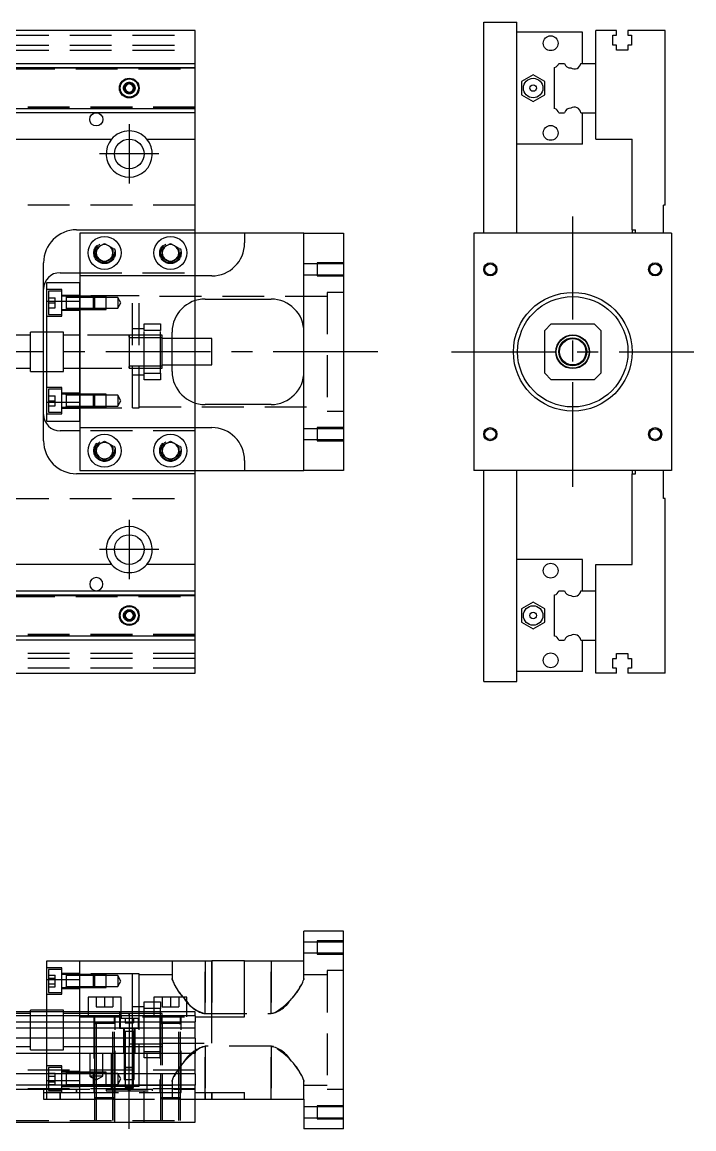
# Model space of a CAD drawing. Extents: x -12 to 551, y -281 to 102.
# Drawn here: x 347.5 to 551.3, y -235.7 to 100 of the extents above; entities that cross this region are included whole.
import ezdxf

# ---------------------------------------------------------------- set-up
doc = ezdxf.new("R2010")
doc.units = 0
doc.linetypes.add('CENTER', pattern=[50.8, 31.75, -6.35, 6.35, -6.35])
doc.linetypes.add('DASHED', pattern=[19.05, 12.7, -6.35])
doc.layers.get('0').update_dxf_attribs({"linetype": 'CONTINUOUS'})
doc.layers.add('CENTER', color=1, linetype='CENTER')

msp = doc.modelspace()

# ---------------------------------------------------------------- linework, layer by layer
at = {"color": 7, "linetype": 'CONTINUOUS'}
for p, q in [((400, 97.5), (300, 97.5)), ((400, 87.5), (400, 97.5)), ((487.53, 36), (487.53, 100)), ((487.53, 100), (497.53, 100)), ((497.53, 36), (497.53, 100)), ((521.53, 87.5), (521.53, 97.5)), ((527.83, 97.5), (521.53, 97.5)), ((527.83, 96), (527.83, 97.5)), ((531.23, 97.5), (531.23, 96)), ((542.53, 97.5), (531.23, 97.5)), ((542.53, 44.5), (542.53, 97.5)), ((517.53, 97), (497.53, 97)), ((517.53, 87.5), (517.53, 97)), ((526.68, 96), (527.83, 96)), ((526.68, 93), (526.68, 96)), ((531.23, 96), (532.38, 96)), ((532.38, 96), (532.38, 93)), ((527.83, 93), (526.68, 93)), ((527.83, 91.5), (527.83, 93)), ((531.23, 91.5), (527.83, 91.5)), ((531.23, 93), (531.23, 91.5)), ((532.38, 93), (531.23, 93)), ((300, 87.5), (400, 87.5)), ((400, 86.25), (400, 87.5)), ((510.28, 87.5), (512.05, 87.5)), ((517, 87.5), (521.53, 87.5)), ((521.53, 72.5), (521.53, 87.5)), ((521.53, 72.5), (521.53, 87.5)), ((300, 86.25), (400, 86.25)), ((400, 73.75), (400, 86.25)), ((502.53, 84.04), (499.03, 82.02)), ((506.03, 82.02), (502.53, 84.04)), ((509.03, 73.75), (509.03, 86.25)), ((378.75, 80.72), (380, 81.44)), ((378.75, 79.28), (378.75, 80.72)), ((380, 81.44), (381.25, 80.72)), ((381.25, 80.72), (381.25, 79.28)), ((499.03, 82.02), (499.03, 77.98)), ((506.03, 77.98), (506.03, 82.02)), ((380, 78.56), (378.75, 79.28)), ((381.25, 79.28), (380, 78.56)), ((499.03, 77.98), (502.53, 75.96)), ((502.53, 75.96), (506.03, 77.98)), ((400, 73.75), (300, 73.75)), ((400, 72.5), (300, 72.5)), ((400, 72.5), (400, 73.75)), ((400, 64.5), (400, 72.5)), ((510.28, 72.5), (512.05, 72.5)), ((517, 72.5), (521.53, 72.5)), ((517.53, 63), (517.53, 72.5)), ((521.53, 64.5), (521.53, 72.5)), ((300, 64.5), (374.64, 64.5)), ((385.36, 64.5), (400, 64.5)), ((400, 37), (400, 64.5)), ((521.53, 64.5), (532.53, 64.5)), ((532.53, 37), (532.53, 64.5)), ((517.53, 63), (497.53, 63)), ((542.53, 44.5), (542.03, 44.5)), ((542.03, 36), (542.03, 44.5)), ((364, 37), (400, 37)), ((400, 36), (400, 37)), ((532.53, 37), (533.53, 37)), ((532.53, 37), (532.53, 36)), ((533.53, 36), (533.53, 37)), ((365, 36), (365, 23)), ((415, 36), (365, 36)), ((415, 36), (415, 33)), ((433, 36), (415, 36)), ((433, 36), (445, 36)), ((433, -36), (433, 36)), ((445, 36), (445, -36)), ((544.53, 36), (484.53, 36)), ((484.53, 36), (484.53, -36)), ((544.53, 36), (544.53, -36)), ((370, 31.44), (372.5, 32.89)), ((370, 28.56), (370, 31.44)), ((372.5, 32.89), (375, 31.44)), ((375, 31.44), (375, 28.56)), ((390, 31.44), (392.5, 32.89)), ((390, 28.56), (390, 31.44)), ((392.5, 32.89), (395, 31.44)), ((395, 31.44), (395, 28.56)), ((354, 6), (354, 27)), ((372.5, 27.11), (370, 28.56)), ((375, 28.56), (372.5, 27.11)), ((392.5, 27.11), (390, 28.56)), ((395, 28.56), (392.5, 27.11)), ((359, 24), (365, 24)), ((355, 15.33), (355, 21)), ((355, 21), (365, 21)), ((405, 23), (365, 23)), ((365, 23), (365, 15.33)), ((355, -15.33), (355, 15.33)), ((355, 15.33), (365, 15.33)), ((365, -15.33), (365, 15.33)), ((365, 15.33), (365, -15.33)), ((400, 4), (400, 15.54)), ((403, 16), (423, 16)), ((508.03, 8.5), (506.03, 6.5)), ((508.03, 8.5), (521.03, 8.5)), ((523.03, 6.5), (521.03, 8.5)), ((350, 5), (345, 5)), ((350, -6), (350, 6)), ((355, 6), (350, 6)), ((393, -6), (393, 6)), ((405, 4), (393, 4)), ((405, -4), (405, 4)), ((506.03, -6.5), (506.03, 6.5)), ((523.03, 6.5), (523.03, -6.5)), ((345, -5), (350, -5)), ((350, -6), (355, -6)), ((354, -27), (354, -6)), ((393, -4), (405, -4)), ((400, -15.54), (400, -4)), ((506.03, -6.5), (508.03, -8.5)), ((521.03, -8.5), (523.03, -6.5)), ((521.03, -8.5), (508.03, -8.5)), ((355, -15.33), (365, -15.33)), ((355, -21), (355, -15.33)), ((365, -15.33), (365, -23)), ((423, -16), (403, -16)), ((355, -21), (365, -21)), ((365, -23), (405, -23)), ((365, -23), (365, -36)), ((365, -24), (359, -24)), ((370, -28.56), (372.5, -27.11)), ((370, -31.44), (370, -28.56)), ((372.5, -27.11), (375, -28.56)), ((375, -28.56), (375, -31.44)), ((390, -28.56), (392.5, -27.11)), ((390, -31.44), (390, -28.56)), ((392.5, -27.11), (395, -28.56)), ((395, -28.56), (395, -31.44)), ((372.5, -32.89), (370, -31.44)), ((375, -31.44), (372.5, -32.89)), ((392.5, -32.89), (390, -31.44)), ((395, -31.44), (392.5, -32.89)), ((415, -33), (415, -36)), ((365, -36), (415, -36)), ((400, -37), (400, -36)), ((415, -36), (433, -36)), ((445, -36), (433, -36)), ((544.53, -36), (484.53, -36)), ((487.53, -100), (487.53, -36)), ((497.53, -100), (497.53, -36)), ((532.53, -36), (532.53, -37)), ((533.53, -37), (533.53, -36)), ((542.03, -44.5), (542.03, -36)), ((400, -37), (364, -37)), ((400, -64.5), (400, -37)), ((532.53, -64.5), (532.53, -37)), ((532.53, -37), (533.53, -37)), ((542.53, -44.5), (542.03, -44.5)), ((542.53, -97.5), (542.53, -44.5)), ((517.53, -63), (497.53, -63)), ((517.53, -72.5), (517.53, -63)), ((374.64, -64.5), (300, -64.5)), ((400, -64.5), (385.36, -64.5)), ((400, -72.5), (400, -64.5)), ((521.53, -72.5), (521.53, -64.5)), ((521.53, -64.5), (532.53, -64.5)), ((300, -72.5), (400, -72.5)), ((300, -73.75), (400, -73.75)), ((400, -73.75), (400, -72.5)), ((400, -86.25), (400, -73.75)), ((509.03, -86.25), (509.03, -73.75)), ((510.28, -72.5), (512.05, -72.5)), ((517, -72.5), (521.53, -72.5)), ((521.53, -87.5), (521.53, -72.5)), ((521.53, -87.5), (521.53, -72.5)), ((502.53, -75.96), (499.03, -77.98)), ((506.03, -77.98), (502.53, -75.96)), ((378.75, -79.28), (380, -78.56)), ((378.75, -80.72), (378.75, -79.28)), ((380, -78.56), (381.25, -79.28)), ((381.25, -79.28), (381.25, -80.72)), ((499.03, -77.98), (499.03, -82.02)), ((506.03, -82.02), (506.03, -77.98)), ((380, -81.44), (378.75, -80.72)), ((381.25, -80.72), (380, -81.44)), ((499.03, -82.02), (502.53, -84.04)), ((502.53, -84.04), (506.03, -82.02)), ((400, -86.25), (300, -86.25)), ((400, -87.5), (400, -86.25)), ((400, -87.5), (300, -87.5)), ((400, -97.5), (400, -87.5)), ((510.28, -87.5), (512.05, -87.5)), ((517, -87.5), (521.53, -87.5)), ((517.53, -97), (517.53, -87.5)), ((521.53, -97.5), (521.53, -87.5)), ((526.68, -93), (527.83, -93)), ((526.68, -96), (526.68, -93)), ((527.83, -91.5), (531.23, -91.5)), ((527.83, -93), (527.83, -91.5)), ((531.23, -91.5), (531.23, -93)), ((531.23, -93), (532.38, -93)), ((532.38, -93), (532.38, -96)), ((517.53, -97), (497.53, -97)), ((527.83, -96), (526.68, -96)), ((527.83, -97.5), (527.83, -96)), ((531.23, -96), (531.23, -97.5)), ((532.38, -96), (531.23, -96)), ((300, -97.5), (400, -97.5)), ((487.53, -100), (497.53, -100)), ((527.83, -97.5), (521.53, -97.5)), ((542.53, -97.5), (531.23, -97.5)), ((433, -184.73), (433, -175.73)), ((445, -175.73), (433, -175.73)), ((445, -235.73), (445, -175.73)), ((355, -190.4), (355, -184.73)), ((355, -184.73), (365, -184.73)), ((365, -184.73), (405, -184.73)), ((365, -200.23), (365, -184.73)), ((405, -201.73), (405, -184.73)), ((415, -184.73), (405, -184.73)), ((415, -201.73), (415, -184.73)), ((415, -184.73), (433, -184.73)), ((355, -200.23), (355, -190.4)), ((355, -190.4), (365, -190.4)), ((377.5, -195.73), (367.5, -195.73)), ((367.5, -195.73), (367.5, -200.23)), ((377.5, -200.23), (377.5, -195.73)), ((397.5, -195.73), (387.5, -195.73)), ((387.5, -195.73), (387.5, -200.23)), ((397.5, -200.23), (397.5, -195.73)), ((400, -200.23), (293.5, -200.23)), ((350, -200.23), (350, -199.73)), ((355, -199.73), (350, -199.73)), ((400, -201.48), (400, -200.23)), ((400, -201.48), (293.5, -201.48)), ((293.5, -203.26), (400, -203.26)), ((381, -201.48), (380, -201.48)), ((384.5, -201.48), (381, -201.48)), ((387.5, -201.48), (384.5, -201.48)), ((389.5, -201.48), (387.5, -201.48)), ((390, -201.48), (389.5, -201.48)), ((400, -201.48), (400, -203.26)), ((400, -201.73), (415, -201.73)), ((400, -205.15), (400, -203.26)), ((400, -205.15), (293.5, -205.15)), ((400, -208.21), (400, -205.15)), ((400, -208.21), (293.5, -208.21)), ((400, -208.21), (400, -212.73)), ((0, -212.73), (400, -212.73)), ((400, -219.03), (400, -212.73)), ((400, -219.03), (0, -219.03)), ((400, -219.03), (400, -222.43)), ((400, -222.43), (0, -222.43)), ((400, -233.73), (400, -222.43)), ((400, -224.73), (415, -224.73)), ((405, -226.73), (405, -224.73)), ((415, -226.73), (415, -224.73)), ((400, -226.73), (405, -226.73)), ((405, -226.73), (415, -226.73)), ((415, -226.73), (433, -226.73)), ((433, -226.73), (433, -235.73)), ((0, -233.73), (400, -233.73)), ((445, -235.73), (433, -235.73))]:
    msp.add_line(p, q, dxfattribs=at)
at = {"color": 3, "linetype": 'DASHED'}
for p, q in [((0, 96), (400, 96)), ((0, 93), (400, 93)), ((0, 91.5), (400, 91.5)), ((268.5, 86.1), (400, 86.1)), ((268.5, 85.8), (400, 85.8)), ((300, 86.11), (400, 86.11)), ((378.5, 80), (378.52, 80.22)), ((400, 74.2), (268.5, 74.2)), ((400, 73.9), (268.5, 73.9)), ((400, 73.89), (300, 73.89)), ((400, 44.5), (0, 44.5)), ((400, 24), (400, 36)), ((375.48, 30.36), (375.5, 30)), ((395.48, 30.36), (395.5, 30)), ((437, 27), (437, 23)), ((445, 27), (437, 27)), ((365, 24), (400, 24)), ((400, 23), (400, 24)), ((437, 26.65), (433, 26.65)), ((445, 26.65), (437, 26.65)), ((365, 15.33), (365, 21)), ((400, 15.54), (400, 23)), ((433, 23.35), (437, 23.35)), ((437, 23.35), (445, 23.35)), ((437, 23), (445, 23)), ((359.5, 18.85), (355, 18.85)), ((355.5, 18.35), (355.5, 11.35)), ((359.5, 18.35), (355.5, 18.35)), ((359.5, 10.85), (359.5, 18.85)), ((365, 17.1), (359.5, 17.1)), ((360.9, 16.85), (359.5, 16.85)), ((360.9, 16.85), (360.89, 16.85)), ((360.9, 16.85), (360.9, 16.63)), ((365, 16.85), (360.9, 16.85)), ((360.9, 16.85), (360.9, 16.85)), ((381, 17), (365, 17)), ((369.15, 16.85), (365, 16.85)), ((369.15, 16.85), (365, 16.85)), ((369.15, 12.85), (369.15, 16.85)), ((373, 16.85), (369.15, 16.85)), ((369.5, 16.5), (369.15, 16.85)), ((373, 12.85), (373, 16.85)), ((381, -17), (381, 17)), ((383, 17), (381, 17)), ((383, -17), (383, 17)), ((440, 18), (440, -18)), ((445, 18), (440, 18)), ((355.5, 16.35), (357.5, 16.35)), ((355.5, 14.85), (357.5, 14.85)), ((357.5, 14.85), (357.5, 16.35)), ((357.5, 13.35), (357.5, 14.85)), ((360.9, 16.63), (360.9, 13.07)), ((365, 16.5), (360.9, 16.5)), ((369.5, 16.5), (365, 16.5)), ((369.5, 16.5), (369.5, 13.2)), ((373, 16.5), (369.5, 16.5)), ((376.5, 16.5), (373, 16.5)), ((376.5, 16.5), (376.5, 13.2)), ((377.45, 14.85), (376.5, 16.5)), ((376.5, 13.2), (377.45, 14.85)), ((440, 16.75), (383, 16.75)), ((400, 15.54), (400, 15.54)), ((355, 10.85), (359.5, 10.85)), ((355.5, 13.35), (357.5, 13.35)), ((355.5, 11.35), (359.5, 11.35)), ((359.5, 12.85), (360.9, 12.85)), ((359.5, 12.6), (365, 12.6)), ((360.89, 12.85), (360.9, 12.85)), ((360.9, 13.2), (365, 13.2)), ((360.9, 13.07), (360.9, 12.85)), ((360.9, 12.85), (365, 12.85)), ((360.9, 12.85), (360.9, 12.85)), ((365, 13.2), (369.5, 13.2)), ((365, 12.85), (369.15, 12.85)), ((365, 12.85), (369.15, 12.85)), ((369.15, 12.85), (369.5, 13.2)), ((369.15, 12.85), (373, 12.85)), ((369.5, 13.2), (373, 13.2)), ((373, 13.2), (376.5, 13.2)), ((384.5, 7), (381, 7)), ((384.5, 8.5), (389.5, 8.5)), ((384.5, 6.5), (384.5, 8.5)), ((389.5, 8.5), (389.5, 6.5)), ((354, -6), (354, 6)), ((360, 6), (355, 6)), ((360, -6), (360, 6)), ((365, 5), (360, 5)), ((380, 5), (365, 5)), ((380, 4.44), (380, 5)), ((380, 5), (380, 4.44)), ((389.5, 5), (380, 5)), ((389.5, 5), (380, 5)), ((380, 4.44), (380, -4.44)), ((390, 4.25), (380, 4.25)), ((389.5, 6.5), (384.5, 6.5)), ((384.5, -6.5), (384.5, 6.5)), ((389.5, -6.5), (389.5, 6.5)), ((390, 5), (389.5, 5)), ((390, -5), (390, 5)), ((393, 4), (390, 4)), ((400, -4), (400, 4)), ((355, -6), (360, -6)), ((360, -5), (365, -5)), ((365, -5), (380, -5)), ((380, -4.25), (390, -4.25)), ((380, -5), (380, -4.44)), ((380, -4.44), (380, -5)), ((380, -5), (389.5, -5)), ((380, -5), (389.5, -5)), ((384.5, -6.5), (389.5, -6.5)), ((384.5, -8.5), (384.5, -6.5)), ((389.5, -5), (390, -5)), ((389.5, -6.5), (389.5, -8.5)), ((390, -4), (393, -4)), ((381, -7), (384.5, -7)), ((389.5, -8.5), (384.5, -8.5)), ((359.5, -10.85), (355, -10.85)), ((355.5, -11.35), (355.5, -18.35)), ((359.5, -11.35), (355.5, -11.35)), ((355.5, -13.35), (357.5, -13.35)), ((357.5, -14.85), (357.5, -13.35)), ((359.5, -18.85), (359.5, -10.85)), ((365, -12.6), (359.5, -12.6)), ((360.9, -12.85), (359.5, -12.85)), ((360.9, -12.85), (360.89, -12.85)), ((360.9, -12.85), (360.9, -13.07)), ((360.9, -13.07), (360.9, -12.85)), ((365, -12.85), (360.9, -12.85)), ((360.9, -12.85), (360.9, -12.85)), ((360.9, -13.07), (360.9, -16.63)), ((365, -13.2), (360.9, -13.2)), ((369.15, -12.85), (365, -12.85)), ((369.15, -12.85), (365, -12.85)), ((369.5, -13.2), (365, -13.2)), ((369.15, -16.85), (369.15, -12.85)), ((373, -12.85), (369.15, -12.85)), ((369.5, -13.2), (369.15, -12.85)), ((369.5, -13.2), (369.5, -16.5)), ((373, -13.2), (369.5, -13.2)), ((373, -16.85), (373, -12.85)), ((376.5, -13.2), (373, -13.2)), ((376.5, -13.2), (376.5, -16.5)), ((377.45, -14.85), (376.5, -13.2)), ((355.5, -14.85), (357.5, -14.85)), ((355.5, -16.35), (357.5, -16.35)), ((357.5, -16.35), (357.5, -14.85)), ((360.9, -16.5), (365, -16.5)), ((360.9, -16.63), (360.9, -16.85)), ((360.9, -16.85), (360.9, -16.63)), ((365, -21), (365, -15.33)), ((365, -16.5), (369.5, -16.5)), ((369.15, -16.85), (369.5, -16.5)), ((369.5, -16.5), (373, -16.5)), ((373, -16.5), (376.5, -16.5)), ((376.5, -16.5), (377.45, -14.85)), ((383, -16.75), (440, -16.75)), ((400, -23), (400, -15.54)), ((400, -15.54), (400, -15.54)), ((355, -18.85), (359.5, -18.85)), ((355.5, -18.35), (359.5, -18.35)), ((359.5, -16.85), (360.9, -16.85)), ((359.5, -17.1), (365, -17.1)), ((360.89, -16.85), (360.9, -16.85)), ((360.9, -16.85), (365, -16.85)), ((360.9, -16.85), (360.9, -16.85)), ((365, -16.85), (369.15, -16.85)), ((365, -16.85), (369.15, -16.85)), ((365, -17), (381, -17)), ((369.15, -16.85), (373, -16.85)), ((381, -17), (383, -17)), ((440, -18), (445, -18)), ((400, -24), (400, -23)), ((437, -23.35), (433, -23.35)), ((437, -23), (437, -27)), ((445, -23), (437, -23)), ((445, -23.35), (437, -23.35)), ((400, -24), (365, -24)), ((400, -36), (400, -24)), ((433, -26.65), (437, -26.65)), ((437, -26.65), (445, -26.65)), ((375.48, -29.64), (375.5, -30)), ((389.5, -30), (389.52, -29.65)), ((437, -27), (445, -27)), ((0, -44.5), (400, -44.5)), ((268.5, -73.9), (400, -73.9)), ((268.5, -74.2), (400, -74.2)), ((300, -73.89), (400, -73.89)), ((378.5, -80), (378.52, -79.78)), ((400, -85.8), (268.5, -85.8)), ((400, -86.1), (268.5, -86.1)), ((400, -86.11), (300, -86.11)), ((400, -91.5), (0, -91.5)), ((400, -93), (0, -93)), ((400, -96), (0, -96)), ((437, -179.08), (433, -179.08)), ((437, -178.73), (437, -182.73)), ((445, -178.73), (437, -178.73)), ((445, -179.08), (437, -179.08)), ((433, -182.38), (437, -182.38)), ((437, -182.38), (445, -182.38)), ((437, -182.73), (445, -182.73)), ((359.5, -186.88), (355, -186.88)), ((355.5, -187.38), (355.5, -190.88)), ((359.5, -187.38), (355.5, -187.38)), ((359.5, -194.88), (359.5, -186.88)), ((393, -184.73), (393, -190.09)), ((403, -200.77), (403, -184.73)), ((403, -184.73), (403, -200.77)), ((405, -184.73), (405, -201.73)), ((423, -184.73), (423, -200.77)), ((423, -200.77), (423, -184.73)), ((433, -190.09), (433, -184.73)), ((440, -187.73), (440, -223.73)), ((445, -187.73), (440, -187.73)), ((355.5, -189.15), (357.5, -189.15)), ((355.5, -190.01), (357.5, -190.01)), ((355.5, -190.88), (355.5, -194.38)), ((357.5, -190.01), (357.5, -189.15)), ((357.5, -191.75), (357.5, -190.01)), ((365, -188.63), (359.5, -188.63)), ((360.9, -188.88), (359.5, -188.88)), ((360.9, -188.88), (360.89, -188.88)), ((360.9, -188.88), (360.9, -189.23)), ((360.9, -188.88), (360.9, -189.1)), ((360.9, -188.88), (360.9, -188.88)), ((365, -188.88), (360.9, -188.88)), ((360.9, -189.1), (360.9, -190.88)), ((365, -189.23), (360.9, -189.23)), ((360.9, -190.75), (360.9, -191.01)), ((360.9, -190.88), (360.9, -192.66)), ((381, -188.73), (365, -188.73)), ((369.15, -188.88), (365, -188.88)), ((369.15, -188.88), (365, -188.88)), ((369.5, -189.23), (365, -189.23)), ((369.15, -190.88), (369.15, -188.88)), ((373, -188.88), (369.15, -188.88)), ((369.5, -189.23), (369.15, -188.88)), ((369.15, -192.88), (369.15, -190.88)), ((369.5, -189.23), (369.5, -190.88)), ((373, -189.23), (369.5, -189.23)), ((369.5, -190.88), (369.5, -192.53)), ((373, -192.88), (373, -188.88)), ((376.5, -189.23), (373, -189.23)), ((376.5, -189.23), (376.5, -190.88)), ((377.45, -190.88), (376.5, -189.23)), ((376.5, -190.88), (376.5, -192.53)), ((376.5, -192.53), (377.45, -190.88)), ((381, -200.23), (381, -188.73)), ((383, -188.73), (381, -188.73)), ((383, -200.23), (383, -188.73)), ((393, -188.98), (383, -188.98)), ((393, -190.09), (393.04, -190.44)), ((393, -190.2), (393, -190.09)), ((393.04, -190.47), (393, -190.2)), ((433, -190.09), (432.96, -190.44)), ((432.97, -190.39), (433, -190.09)), ((440, -188.98), (433, -188.98)), ((355.5, -191.75), (357.5, -191.75)), ((355.5, -192.61), (357.5, -192.61)), ((355.5, -194.38), (359.5, -194.38)), ((357.5, -192.61), (357.5, -191.75)), ((359.5, -192.88), (360.9, -192.88)), ((359.5, -193.13), (365, -193.13)), ((360.89, -192.88), (365, -192.88)), ((360.9, -192.53), (360.9, -192.88)), ((360.9, -192.53), (365, -192.53)), ((360.9, -192.88), (360.9, -192.66)), ((360.9, -192.66), (360.9, -192.88)), ((360.9, -192.66), (360.9, -192.88)), ((365, -192.53), (369.5, -192.53)), ((365, -192.88), (369.15, -192.88)), ((365, -192.88), (369.15, -192.88)), ((369.15, -192.88), (369.5, -192.53)), ((369.15, -192.88), (373, -192.88)), ((369.5, -192.53), (373, -192.53)), ((373, -192.53), (376.5, -192.53)), ((355, -194.88), (359.5, -194.88)), ((370, -195.73), (370, -198.73)), ((372.5, -195.73), (372.5, -198.73)), ((375, -195.73), (375, -198.73)), ((384.5, -197.23), (387.5, -197.23)), ((384.5, -199.23), (384.5, -197.23)), ((387.5, -197.23), (389.5, -197.23)), ((389.5, -197.23), (389.5, -199.23)), ((390, -195.73), (390, -198.73)), ((392.5, -195.73), (392.5, -198.73)), ((395, -195.73), (395, -198.73)), ((396.31, -195.73), (397.5, -197.09)), ((350, -200.73), (345, -200.73)), ((350, -205.73), (350, -200.23)), ((360, -199.73), (355, -199.73)), ((355, -212.73), (355, -200.23)), ((360, -200.23), (360, -199.73)), ((360, -205.73), (360, -200.23)), ((365, -200.73), (360, -200.73)), ((365, -201.73), (365, -200.23)), ((367.5, -200.73), (365, -200.73)), ((367.5, -200.23), (367.5, -201.73)), ((377.5, -200.73), (367.5, -200.73)), ((370, -198.73), (372.5, -198.73)), ((372.5, -198.73), (375, -198.73)), ((377, -200.23), (377, -205.23)), ((377.5, -201.73), (377.5, -200.23)), ((380, -200.73), (377.5, -200.73)), ((380, -200.73), (380, -201.73)), ((380, -200.73), (380, -201.29)), ((380, -201.29), (380, -200.73)), ((380, -200.73), (380, -200.73)), ((381, -200.73), (380, -200.73)), ((380, -200.73), (380, -200.73)), ((380, -200.73), (380, -200.73)), ((380, -201.29), (380, -201.73)), ((384.5, -198.73), (381, -198.73)), ((381, -201.73), (381, -200.23)), ((384.5, -200.73), (381, -200.73)), ((383, -205.23), (383, -200.23)), ((387.5, -199.23), (384.5, -199.23)), ((384.5, -200.23), (384.5, -199.23)), ((384.5, -201.73), (384.5, -200.23)), ((387.5, -200.73), (384.5, -200.73)), ((389.5, -199.23), (387.5, -199.23)), ((387.5, -200.23), (387.5, -201.73)), ((389.5, -200.73), (387.5, -200.73)), ((389.5, -200.23), (389.5, -199.23)), ((389.5, -201.73), (389.5, -200.23)), ((390, -200.73), (389.5, -200.73)), ((390, -198.73), (392.5, -198.73)), ((390, -201.73), (390, -200.73)), ((392.5, -198.73), (395, -198.73)), ((397.5, -201.73), (397.5, -200.23)), ((403, -200.77), (423, -200.77)), ((423.16, -200.77), (423, -200.77)), ((423.48, -200.74), (423.16, -200.77)), ((423.79, -200.67), (423.48, -200.74)), ((365, -212.73), (365, -201.73)), ((365, -201.73), (400, -201.73)), ((369.25, -201.73), (369.25, -224.73)), ((369.5, -201.73), (369.5, -203.73)), ((369.5, -203.72), (369.5, -203.73)), ((369.5, -203.73), (369.85, -203.73)), ((375.5, -203.73), (369.5, -203.73)), ((369.5, -203.73), (369.5, -203.73)), ((369.5, -203.73), (369.5, -212.73)), ((370, -203.73), (370, -212.73)), ((375, -219.03), (375, -203.73)), ((375.5, -203.73), (375.5, -201.73)), ((375.5, -219.03), (375.5, -203.73)), ((375.75, -224.73), (375.75, -201.73)), ((382.75, -202.23), (377.25, -202.23)), ((377.25, -202.23), (377.25, -205.23)), ((378.75, -202.23), (378.75, -203.53)), ((378.75, -203.53), (380, -203.53)), ((380, -201.73), (380, -202.23)), ((380, -201.73), (380, -202.13)), ((380, -202.23), (380, -203.53)), ((380, -203.53), (381.25, -203.53)), ((380, -203.63), (380, -205.23)), ((381, -202.23), (381, -201.73)), ((381, -205.23), (381, -202.23)), ((381.25, -202.23), (381.25, -203.53)), ((382.75, -205.23), (382.75, -202.23)), ((384.5, -212.23), (384.5, -201.73)), ((389.25, -201.73), (389.25, -224.73)), ((389.5, -201.73), (389.5, -203.73)), ((389.5, -203.72), (389.5, -203.73)), ((389.5, -203.73), (389.85, -203.73)), ((389.85, -203.73), (389.5, -203.73)), ((389.5, -203.73), (389.5, -203.73)), ((389.5, -203.73), (389.5, -219.03)), ((395.15, -203.73), (389.85, -203.73)), ((390, -203.73), (390, -201.73)), ((390, -203.73), (390, -219.03)), ((395, -219.03), (395, -203.73)), ((395.15, -203.73), (395.5, -203.73)), ((395.5, -203.73), (395.15, -203.73)), ((395.5, -203.73), (395.5, -201.73)), ((395.5, -203.73), (395.5, -203.72)), ((395.5, -203.73), (395.5, -203.73)), ((395.5, -219.03), (395.5, -203.73)), ((395.75, -224.73), (395.75, -201.73)), ((405, -205.73), (405, -201.73)), ((350, -211.73), (350, -205.73)), ((360, -211.73), (360, -205.73)), ((377, -205.23), (383, -205.23)), ((378.25, -205.23), (378.25, -212.73)), ((378.5, -205.23), (378.5, -206.23)), ((378.5, -206.22), (378.5, -206.23)), ((378.62, -206.23), (378.5, -206.23)), ((378.5, -206.23), (378.5, -206.24)), ((378.5, -206.23), (378.5, -212.73)), ((380, -206.23), (378.62, -206.23)), ((378.75, -206.23), (378.75, -212.73)), ((380, -205.23), (380, -205.93)), ((380, -205.23), (380, -205.53)), ((380, -205.53), (380, -205.93)), ((380, -205.93), (380, -210.17)), ((381.38, -206.23), (380, -206.23)), ((381, -205.73), (381, -205.23)), ((381, -217.23), (381, -205.73)), ((381.25, -212.73), (381.25, -206.23)), ((381.5, -206.23), (381.38, -206.23)), ((381.5, -206.23), (381.5, -205.23)), ((381.5, -206.23), (381.5, -206.22)), ((381.5, -206.24), (381.5, -206.23)), ((381.5, -212.73), (381.5, -206.23)), ((381.75, -212.73), (381.75, -205.23)), ((383, -205.73), (383, -205.23)), ((383, -222.73), (383, -205.73)), ((405, -209.73), (405, -205.73)), ((345, -210.73), (350, -210.73)), ((360, -210.73), (365, -210.73)), ((365, -210.73), (369.5, -210.73)), ((369.5, -210.73), (370, -210.73)), ((370, -210.73), (380, -210.73)), ((380, -209.98), (390, -209.98)), ((380, -210.17), (380, -210.73)), ((380, -210.73), (380, -210.73)), ((380, -210.73), (389.5, -210.73)), ((380, -210.73), (389.5, -210.73)), ((389.5, -210.73), (390, -210.73)), ((390, -209.73), (405, -209.73)), ((402.17, -210.8), (402.44, -210.74)), ((402.44, -210.74), (402.72, -210.7)), ((402.72, -210.7), (403, -210.69)), ((423, -210.69), (403, -210.69)), ((403, -226.73), (403, -210.69)), ((403, -210.69), (403, -224.73)), ((423, -210.69), (423, -226.73)), ((423, -226.73), (423, -210.69)), ((423.16, -210.69), (423, -210.69)), ((423.48, -210.72), (423.16, -210.69)), ((423.79, -210.79), (423.48, -210.72)), ((350, -211.73), (355, -211.73)), ((355, -211.73), (360, -211.73)), ((355, -219.03), (355, -212.73)), ((365, -219.03), (365, -212.73)), ((368, -212.73), (368, -219.73)), ((369.5, -212.73), (369.5, -219.03)), ((370, -212.73), (370, -219.03)), ((372, -219.73), (372, -212.73)), ((374.64, -223.73), (374.64, -212.73)), ((378.5, -212.73), (378.5, -216.98)), ((378.5, -212.73), (378.5, -216.98)), ((378.75, -212.73), (378.75, -217.23)), ((381.25, -217.23), (381.25, -212.73)), ((381.5, -216.98), (381.5, -212.73)), ((381.5, -216.98), (381.5, -212.73)), ((384.5, -212.23), (389.5, -212.23)), ((384.5, -214.23), (384.5, -212.23)), ((389.5, -214.23), (384.5, -214.23)), ((385.36, -212.73), (385.36, -223.73)), ((400, -217.88), (0, -217.88)), ((359.5, -216.58), (355, -216.58)), ((355.5, -217.08), (355.5, -219.03)), ((359.5, -217.08), (355.5, -217.08)), ((359.5, -224.58), (359.5, -216.58)), ((378.5, -216.98), (381.5, -216.98)), ((378.5, -216.98), (378.5, -219.03)), ((378.5, -216.98), (378.75, -217.23)), ((381.25, -217.23), (378.75, -217.23)), ((378.75, -217.23), (378.75, -220.73)), ((381, -219.03), (381, -217.23)), ((381.25, -217.23), (381.5, -216.98)), ((381.25, -220.73), (381.25, -217.23)), ((381.5, -219.03), (381.5, -216.98)), ((395, -217.42), (393.92, -219.03)), ((395.5, -216.75), (395, -217.42)), ((395.64, -216.56), (395.5, -216.75)), ((395.99, -216.13), (395.64, -216.56)), ((396.35, -215.69), (395.99, -216.13)), ((355, -221.06), (355, -219.03)), ((355, -221.06), (365, -221.06)), ((355, -222.43), (355, -221.06)), ((355.5, -218.85), (357.5, -218.85)), ((355.5, -219.03), (355.5, -220.58)), ((355.5, -219.71), (357.5, -219.71)), ((355.5, -220.58), (355.5, -222.43)), ((355.5, -221.45), (357.5, -221.45)), ((357.5, -219.71), (357.5, -218.85)), ((357.5, -221.45), (357.5, -219.71)), ((357.5, -222.31), (357.5, -221.45)), ((365, -218.33), (359.5, -218.33)), ((360.9, -218.58), (359.5, -218.58)), ((360.9, -218.58), (360.89, -218.58)), ((360.9, -218.58), (360.9, -218.93)), ((360.9, -218.58), (360.9, -218.8)), ((360.9, -218.58), (360.9, -218.58)), ((365, -218.58), (360.9, -218.58)), ((360.9, -218.8), (360.9, -219.03)), ((360.9, -218.93), (360.9, -219.03)), ((365, -218.93), (360.9, -218.93)), ((360.9, -219.03), (360.9, -220.58)), ((360.9, -220.45), (360.9, -220.71)), ((360.9, -220.58), (360.9, -222.36)), ((369.15, -218.58), (365, -218.58)), ((369.15, -218.58), (365, -218.58)), ((369.5, -218.93), (365, -218.93)), ((365, -222.43), (365, -219.03)), ((372, -219.73), (368, -219.73)), ((368, -219.73), (370, -220.88)), ((369.15, -219.03), (369.15, -218.58)), ((369.5, -218.58), (369.15, -218.58)), ((369.5, -218.93), (369.15, -218.58)), ((369.15, -220.58), (369.15, -219.03)), ((369.15, -222.43), (369.15, -220.58)), ((370, -218.58), (369.5, -218.58)), ((373, -218.93), (369.5, -218.93)), ((369.5, -219.03), (369.5, -222.43)), ((373, -218.58), (370, -218.58)), ((370, -219.03), (370, -222.43)), ((370, -220.88), (372, -219.73)), ((373, -219.03), (373, -218.58)), ((376.5, -218.93), (373, -218.93)), ((373, -222.43), (373, -219.03)), ((375, -222.43), (375, -219.03)), ((375.5, -222.43), (375.5, -219.03)), ((376.5, -218.93), (376.5, -220.58)), ((377.45, -220.58), (376.5, -218.93)), ((376.5, -220.58), (376.5, -222.23)), ((376.5, -222.23), (377.45, -220.58)), ((378.5, -219.03), (378.5, -220.73)), ((378.5, -220.73), (381.5, -220.73)), ((378.75, -220.73), (378.75, -223.23)), ((381, -220.73), (381, -219.03)), ((381, -222.43), (381, -220.73)), ((381.25, -223.23), (381.25, -220.73)), ((381.5, -220.73), (381.5, -219.03)), ((389.5, -219.03), (389.5, -222.43)), ((390, -219.03), (390, -222.43)), ((393.04, -220.99), (393, -221.26)), ((393, -221.37), (393.04, -221.02)), ((393, -221.26), (393, -221.37)), ((393, -221.37), (393, -226.73)), ((395, -222.43), (395, -219.03)), ((395.5, -222.43), (395.5, -219.03)), ((433, -221.37), (432.96, -221.02)), ((432.97, -221.07), (433, -221.37)), ((433, -226.73), (433, -221.37)), ((400, -223.58), (0, -223.58)), ((344.64, -223.73), (355.36, -223.73)), ((354, -223.73), (354, -224.73)), ((354, -224.73), (364, -224.73)), ((354, -224.73), (354, -226.73)), ((355, -223.73), (355, -222.43)), ((355, -226.73), (355, -223.73)), ((355, -224.58), (359.5, -224.58)), ((355.36, -223.73), (400, -223.73)), ((355.5, -222.31), (357.5, -222.31)), ((355.5, -222.43), (355.5, -223.73)), ((355.5, -223.73), (355.5, -224.08)), ((355.5, -224.08), (359.5, -224.08)), ((359, -226.73), (359, -224.73)), ((359, -224.73), (359, -226.73)), ((359.5, -222.58), (360.9, -222.58)), ((359.5, -222.83), (365, -222.83)), ((360.89, -222.58), (365, -222.58)), ((360.9, -222.23), (365, -222.23)), ((360.9, -222.58), (360.9, -222.36)), ((360.9, -222.36), (360.9, -222.43)), ((360.9, -222.58), (360.9, -222.36)), ((360.9, -222.36), (360.9, -222.43)), ((360.9, -222.43), (360.9, -222.58)), ((360.9, -222.43), (360.9, -222.58)), ((364, -224.73), (364, -223.73)), ((364, -223.73), (364, -224.73)), ((364, -224.73), (400, -224.73)), ((365, -222.23), (369.5, -222.23)), ((365, -224.73), (365, -222.43)), ((365, -222.58), (369.15, -222.58)), ((365, -222.58), (369.15, -222.58)), ((365, -222.73), (369.5, -222.73)), ((365, -226.73), (365, -224.73)), ((369.15, -222.58), (369.15, -222.43)), ((369.15, -222.58), (369.3, -222.43)), ((369.15, -222.58), (369.5, -222.58)), ((369.3, -222.43), (369.5, -222.23)), ((369.5, -222.23), (373, -222.23)), ((369.5, -222.43), (369.5, -224.73)), ((369.5, -222.58), (370, -222.58)), ((369.5, -222.73), (370, -222.73)), ((369.5, -224.73), (369.5, -226.23)), ((369.5, -224.73), (369.5, -226.23)), ((370, -222.43), (370, -224.73)), ((370, -222.58), (373, -222.58)), ((370, -222.73), (375, -222.73)), ((370, -224.73), (370, -226.73)), ((373, -222.23), (376.5, -222.23)), ((373, -222.58), (373, -222.43)), ((373, -223.73), (387, -223.73)), ((373, -223.73), (373, -224.23)), ((373, -224.23), (387, -224.23)), ((375, -224.73), (375, -222.43)), ((375, -222.73), (375.5, -222.73)), ((375, -226.73), (375, -224.73)), ((375.5, -224.73), (375.5, -222.43)), ((375.5, -222.73), (381, -222.73)), ((375.5, -224.23), (375.5, -233.73)), ((375.5, -226.23), (375.5, -224.73)), ((375.5, -226.23), (375.5, -224.73)), ((381.25, -223.23), (378.75, -223.23)), ((378.75, -223.23), (380, -223.95)), ((380, -223.95), (381.25, -223.23)), ((381, -222.73), (381, -222.43)), ((381, -222.73), (383, -222.73)), ((383, -222.48), (393, -222.48)), ((384.5, -233.73), (384.5, -224.23)), ((387, -224.23), (387, -223.73)), ((389.5, -222.43), (389.5, -224.73)), ((389.5, -224.73), (389.5, -226.23)), ((389.5, -224.73), (389.5, -226.23)), ((390, -222.43), (390, -224.73)), ((390, -224.73), (390, -226.73)), ((395, -224.73), (395, -222.43)), ((395, -226.73), (395, -224.73)), ((395.5, -224.73), (395.5, -222.43)), ((395.5, -226.23), (395.5, -224.73)), ((395.5, -226.23), (395.5, -224.73)), ((403, -224.73), (403, -226.73)), ((405, -224.73), (405, -226.73)), ((433, -222.48), (440, -222.48)), ((440, -223.73), (445, -223.73)), ((354, -226.73), (359, -226.73)), ((359, -226.73), (370, -226.73)), ((369.5, -226.23), (375.5, -226.23)), ((369.5, -226.23), (369.5, -233.23)), ((369.5, -226.23), (370, -226.73)), ((375, -226.73), (370, -226.73)), ((370, -226.73), (370, -233.23)), ((375, -226.73), (375.5, -226.23)), ((375, -226.73), (390, -226.73)), ((375, -233.23), (375, -226.73)), ((375.5, -233.23), (375.5, -226.23)), ((389.5, -226.23), (395.5, -226.23)), ((389.5, -226.23), (389.5, -233.23)), ((389.5, -226.23), (390, -226.73)), ((395, -226.73), (390, -226.73)), ((390, -226.73), (390, -233.23)), ((395, -226.73), (395.5, -226.23)), ((395, -226.73), (400, -226.73)), ((395, -233.23), (395, -226.73)), ((395.5, -233.23), (395.5, -226.23)), ((437, -229.08), (433, -229.08)), ((437, -228.73), (437, -232.73)), ((445, -228.73), (437, -228.73)), ((445, -229.08), (437, -229.08)), ((0, -233.23), (400, -233.23)), ((433, -232.38), (437, -232.38)), ((437, -232.38), (445, -232.38)), ((437, -232.73), (445, -232.73))]:
    msp.add_line(p, q, dxfattribs=at)
at = {"color": 7, "linetype": 'CONTINUOUS'}
for centre, radius in [((507.83, 93.6), 2.25), ((380, 80), 3), ((380, 80), 2.75), ((502.53, 80), 2.97), ((502.53, 80), 0.97), ((370, 70.5), 2), ((507.83, 66.4), 2.25), ((380, 60), 4.5), ((372.5, 30), 5), ((392.5, 30), 5), ((489.53, 25), 1.65), ((539.53, 25), 1.65), ((514.53, 0), 18), ((514.53, 0), 16.75), ((514.53, 0), 5.12), ((514.53, 0), 5), ((514.53, 0), 4.25), ((514.53, 0), 4), ((489.53, -25), 1.65), ((539.53, -25), 1.65), ((372.5, -30), 5), ((392.5, -30), 5), ((380, -60), 4.5), ((507.83, -66.4), 2.25), ((380, -80), 3), ((502.53, -80), 2.97), ((380, -80), 2.75), ((502.53, -80), 0.97), ((507.83, -93.6), 2.25)]:
    msp.add_circle(centre, radius, dxfattribs=at)
at = {"color": 3, "linetype": 'DASHED'}
for centre, radius in [((380, 80), 1.75), ((380, 80), 1.5), ((372.5, 30), 3.25), ((372.5, 30), 3), ((392.5, 30), 3.25), ((392.5, 30), 3), ((372.5, -30), 3.25), ((392.5, -30), 3.25), ((372.5, -30), 3), ((392.5, -30), 3), ((380, -80), 1.75), ((380, -80), 1.5)]:
    msp.add_circle(centre, radius, dxfattribs=at)
at = {"color": 3, "linetype": 'CONTINUOUS'}
for centre in [(489.53, 25), (539.53, 25), (489.53, -25), (539.53, -25)]:
    msp.add_circle(centre, 2, dxfattribs=at)
at = {"color": 7, "linetype": 'CONTINUOUS'}
for centre, radius, start, end in [((508.63, 87.9), 1.7, 283.609, 346.391), ((513.73, 87.8), 1.7, 190.1642, 277.5402), ((515.03, 87.8), 2, 237.421, 351.3731), ((380, 80), 1.25, 120, 180), ((380, 80), 1.25, 60, 120), ((380, 80), 1.25, 0, 60), ((380, 80), 1.25, 180, 240), ((380, 80), 1.25, 240, 300), ((380, 80), 1.25, 300, 0), ((513.73, 72.2), 1.7, 82.4598, 169.8358), ((515.03, 72.2), 2, 8.6269, 122.579), ((508.63, 72.1), 1.7, 13.609, 76.391), ((380, 60), 7, 139.9948, 40.0052), ((380, 60), 7, 40.0052, 139.9948), ((364, 27), 10, 90, 180), ((372.5, 30), 2.5, 120, 180), ((372.5, 30), 2.5, 60, 120), ((372.5, 30), 2.5, 0, 60), ((392.5, 30), 2.5, 120, 180), ((392.5, 30), 2.5, 60, 120), ((392.5, 30), 2.5, 0, 60), ((405, 33), 10, 270, 0), ((372.5, 30), 2.5, 180, 240), ((372.5, 30), 2.5, 240, 300), ((372.5, 30), 2.5, 300, 0), ((392.5, 30), 2.5, 180, 240), ((392.5, 30), 2.5, 240, 300), ((392.5, 30), 2.5, 300, 0), ((359, 19), 5, 90, 180), ((403, 6), 10, 90, 180), ((423, 6), 10, 0, 90), ((403, -6), 10, 180, 270), ((423, -6), 10, 270, 0), ((359, -19), 5, 180, 270), ((405, -33), 10, 0, 90), ((364, -27), 10, 180, 270), ((372.5, -30), 2.5, 120, 180), ((372.5, -30), 2.5, 180, 240), ((372.5, -30), 2.5, 60, 120), ((372.5, -30), 2.5, 0, 60), ((372.5, -30), 2.5, 300, 0), ((392.5, -30), 2.5, 120, 180), ((392.5, -30), 2.5, 180, 240), ((392.5, -30), 2.5, 60, 120), ((392.5, -30), 2.5, 0, 60), ((392.5, -30), 2.5, 300, 0), ((372.5, -30), 2.5, 240, 300), ((392.5, -30), 2.5, 240, 300), ((380, -60), 7, 319.9948, 220.0052), ((380, -60), 7, 220.0052, 319.9948), ((370, -70.5), 2, 90, 270), ((370, -70.5), 2, 270, 90), ((508.63, -72.1), 1.7, 283.609, 346.391), ((513.73, -72.2), 1.7, 190.1642, 277.5402), ((515.03, -72.2), 2, 237.421, 351.3731), ((380, -80), 1.25, 120, 180), ((380, -80), 1.25, 180, 240), ((380, -80), 1.25, 60, 120), ((380, -80), 1.25, 0, 60), ((380, -80), 1.25, 300, 0), ((380, -80), 1.25, 240, 300), ((508.63, -87.9), 1.7, 13.609, 76.391), ((513.73, -87.8), 1.7, 82.4598, 169.8358), ((515.03, -87.8), 2, 8.6269, 122.579)]:
    msp.add_arc(centre, radius, start, end, dxfattribs=at)
at = {"color": 3, "linetype": 'DASHED'}
for centre, radius, start, end in [((406.9, -185.5), 14.72, 199.6087, 224.008), ((408.38, -184.58), 16.43, 201.0288, 222.9184), ((412.87, -181.65), 21.94, 299.8653, 336.3714), ((416.87, -184.36), 17.19, 314.4034, 339.4583), ((405.55, -190.46), 10.62, 209.9676, 256.1126), ((404.42, -192.7), 8.2, 212.3875, 260.0233), ((421.14, -191.83), 9.13, 281.7516, 328.1977), ((413.07, -229.73), 21.84, 119.9333, 156.5042), ((405.55, -221), 10.62, 103.8874, 150.0324), ((421.14, -219.63), 9.13, 31.8023, 78.2484), ((412.87, -229.81), 21.94, 23.6286, 60.1347), ((416.87, -227.1), 17.19, 20.5417, 45.5966), ((399.48, -222.69), 6.66, 146.6617, 165.1719)]:
    msp.add_arc(centre, radius, start, end, dxfattribs=at)
at = {"layer": 'CENTER', "color": 1, "linetype": 'CENTER'}
for p, q in [((380, 69), (380, 51)), ((389, 60), (371, 60)), ((514.53, -41), (514.53, 41)), ((455.44, 0), (-11.8, 0)), ((477.78, 0), (551.28, 0)), ((380, -51), (380, -69)), ((389, -60), (371, -60)), ((380, -235.73), (380, -210.73))]:
    msp.add_line(p, q, dxfattribs=at)

doc.saveas('drawing.dxf')
